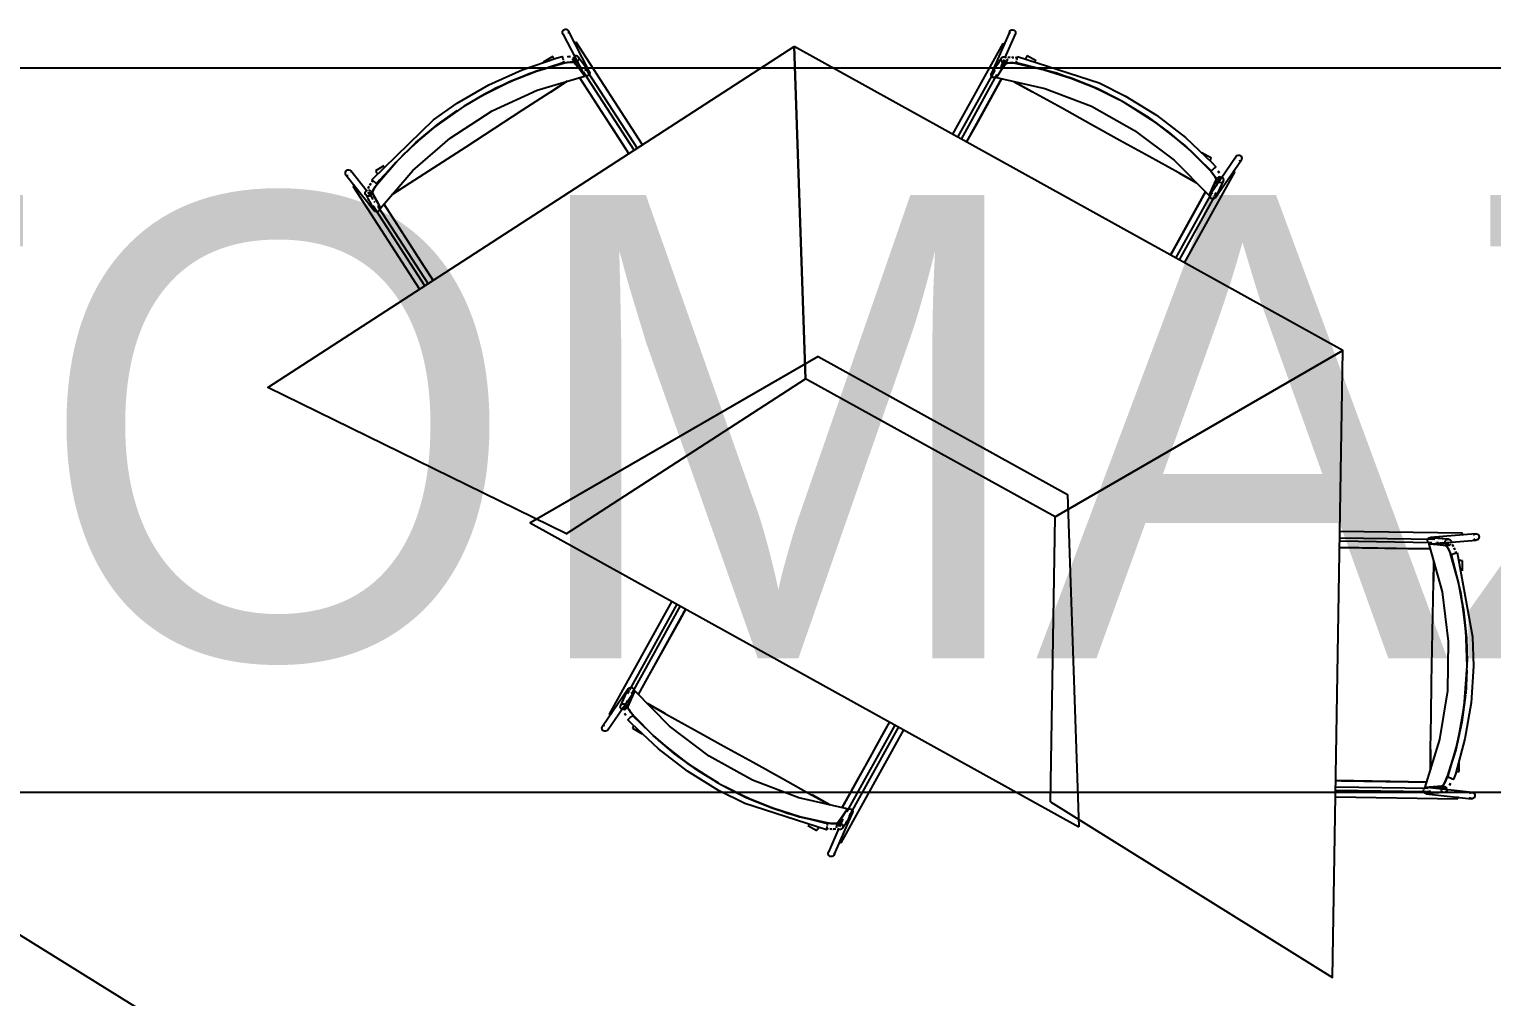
# Model space of a CAD drawing. Header units: metres. Extents: x 2.5 to 42.6, y 0.9 to 31.9.
# Drawn here: x 24.805 to 25.815, y 22.809 to 23.477 of the extents above; entities that cross this region are included whole.
import ezdxf

# ---------------------------------------------------------------- set-up
doc = ezdxf.new("R2010")
doc.units = ezdxf.units.M
for name, color, linetype in [('ARREDI', 9, 'Continuous'), ('PARETI_STRUTTURE', 7, 'Continuous'), ('PORTE_SCALE', 2, 'Continuous'), ('WAYFINDING_RIQUADRI', 7, 'Continuous'), ('WAYFINDING_TESTI', 7, 'Continuous')]:
    doc.layers.add(name, color=color, linetype=linetype)

msp = doc.modelspace()

# ---------------------------------------------------------------- linework, layer by layer
at = {"layer": 'ARREDI'}
for points in [[(25.1739, 23.4728), (25.1733, 23.4733), (25.173, 23.4737), (25.173, 23.4737), (25.1729, 23.4739), (25.1728, 23.4747), (25.1729, 23.4754)], [(25.1729, 23.4754), (25.1733, 23.4761), (25.1739, 23.4765), (25.1746, 23.4768), (25.1753, 23.4768), (25.176, 23.4766), (25.1766, 23.4761), (25.1769, 23.4757), (25.1769, 23.4757), (25.177, 23.4755), (25.1771, 23.4747), (25.177, 23.474)], [(25.4817, 23.4735), (25.4815, 23.4743), (25.4816, 23.475), (25.4817, 23.4752), (25.4817, 23.4752), (25.4819, 23.4757), (25.4825, 23.4762), (25.4832, 23.4765), (25.4839, 23.4765), (25.4846, 23.4763), (25.4852, 23.4758), (25.4856, 23.4752)], [(25.4856, 23.4752), (25.4858, 23.4745), (25.4857, 23.4737), (25.4856, 23.4735), (25.4856, 23.4735), (25.4854, 23.4731), (25.4849, 23.4726)], [(25.1756, 23.1284), (24.9694, 23.2295), (25.3329, 23.4649)], [(25.1815, 23.4673), (25.1809, 23.467)], [(25.1821, 23.4678), (25.1819, 23.4676), (25.1815, 23.4673)], [(25.1822, 23.4678), (25.1822, 23.4678)], [(25.513, 23.14), (25.7117, 23.2549), (25.3329, 23.4649)], [(25.4769, 23.467), (25.4769, 23.467)], [(25.4777, 23.4666), (25.4772, 23.4668), (25.477, 23.467)], [(25.4782, 23.4662), (25.4777, 23.4666)], [(25.1735, 23.4534), (25.1549, 23.4478), (25.1368, 23.4407), (25.1195, 23.4323)], [(25.1196, 23.4323), (25.1368, 23.4407), (25.155, 23.4478), (25.1736, 23.4534)], [(25.1672, 23.4563), (25.1668, 23.4569), (25.1665, 23.4574), (25.1662, 23.4579), (25.1661, 23.4581)], [(25.1728, 23.4578), (25.1727, 23.458), (25.1727, 23.458), (25.1727, 23.458), (25.1728, 23.4577), (25.1729, 23.4572), (25.1731, 23.4566), (25.1733, 23.4558)], [(25.1734, 23.4551), (25.1736, 23.4545), (25.1737, 23.4541), (25.1737, 23.4538)], [(25.1808, 23.4539), (25.18, 23.4542), (25.1783, 23.4542), (25.176, 23.4539), (25.1736, 23.4534)], [(25.1736, 23.4534), (25.1761, 23.4539), (25.1784, 23.4542), (25.18, 23.4542), (25.1809, 23.4539)], [(25.1763, 23.4578), (25.1775, 23.458), (25.1784, 23.458)], [(25.1776, 23.458), (25.1763, 23.4578)], [(25.1841, 23.4558), (25.1837, 23.4552), (25.1831, 23.4547), (25.1825, 23.4544), (25.1817, 23.4544), (25.181, 23.4546), (25.181, 23.4546), (25.1804, 23.4551), (25.1804, 23.4552), (25.1801, 23.4557), (25.1799, 23.4564)], [(25.18, 23.4576), (25.1837, 23.453), (25.1846, 23.4518)], [(25.1875, 23.4475), (25.1881, 23.4445), (25.1845, 23.4492), (25.1808, 23.4539)], [(25.181, 23.4583), (25.1817, 23.4586), (25.1824, 23.4586), (25.1831, 23.4584), (25.1832, 23.4583), (25.1837, 23.4579), (25.1838, 23.4578), (25.1841, 23.4573), (25.1842, 23.4566), (25.1841, 23.4558)], [(25.4864, 23.4532), (25.484, 23.4536), (25.4817, 23.4537), (25.48, 23.4535), (25.4792, 23.4532), (25.4759, 23.4483), (25.4726, 23.4434), (25.506, 23.4358), (25.5381, 23.4236), (25.568, 23.407), (25.5953, 23.3863), (25.6194, 23.362), (25.6218, 23.3674), (25.6242, 23.3728)], [(25.4755, 23.4507), (25.4764, 23.4521), (25.4789, 23.4557)], [(25.4758, 23.4549), (25.4757, 23.4556), (25.4758, 23.4564), (25.476, 23.4569), (25.4761, 23.457), (25.4766, 23.4575), (25.4766, 23.4575), (25.4773, 23.4578), (25.478, 23.4578), (25.4788, 23.4576), (25.4793, 23.4571)], [(25.4798, 23.4565), (25.4799, 23.4558), (25.4799, 23.4551), (25.4796, 23.4545), (25.4795, 23.4544), (25.479, 23.4539), (25.4783, 23.4536), (25.4776, 23.4536), (25.4769, 23.4538), (25.4763, 23.4543), (25.4758, 23.4549)], [(25.4792, 23.4532), (25.48, 23.4535), (25.4816, 23.4537), (25.4839, 23.4536), (25.4864, 23.4532)], [(25.4821, 23.4575), (25.4805, 23.4574)], [(25.4806, 23.4574), (25.4821, 23.4575)], [(25.4844, 23.4574), (25.4832, 23.4575)], [(25.4834, 23.4574), (25.4845, 23.4574)], [(25.4858, 23.4572), (25.4869, 23.4571)], [(25.4869, 23.4571), (25.4858, 23.4572)], [(25.4863, 23.4536), (25.4863, 23.4539), (25.4864, 23.4543), (25.4865, 23.4549)], [(25.4864, 23.4532), (25.5054, 23.4489), (25.524, 23.4431), (25.5421, 23.4358), (25.557, 23.4283)], [(25.557, 23.4283), (25.5421, 23.4358), (25.5241, 23.4431), (25.5055, 23.4489), (25.4866, 23.4532)], [(25.4867, 23.4557), (25.4868, 23.4564), (25.4869, 23.4571)], [(25.487, 23.4576), (25.487, 23.4578), (25.487, 23.4579), (25.487, 23.4579)], [(25.4937, 23.4584), (25.4935, 23.4582), (25.4933, 23.4577), (25.493, 23.4572), (25.4926, 23.4565)], [(25.045, 23.3701), (25.0436, 23.3681), (25.0424, 23.3662), (25.0417, 23.3646), (25.0417, 23.3637), (25.0444, 23.3585), (25.0472, 23.3533), (25.0696, 23.3792), (25.0954, 23.4017), (25.1242, 23.4204), (25.1553, 23.4347), (25.188, 23.4445)], [(25.2187, 23.3909), (25.2165, 23.3943), (25.2083, 23.4071), (25.1999, 23.42), (25.1916, 23.4328), (25.1847, 23.4435)], [(25.1875, 23.4475), (25.1881, 23.4445)], [(25.1915, 23.4461), (25.1912, 23.4454), (25.1906, 23.4449), (25.1899, 23.4447), (25.1891, 23.4447), (25.1884, 23.4449), (25.1878, 23.4454)], [(25.1884, 23.4486), (25.1891, 23.4489), (25.1898, 23.4489), (25.1906, 23.4487), (25.1911, 23.4482), (25.1914, 23.4478), (25.1914, 23.4478), (25.1915, 23.4476), (25.1917, 23.4468), (25.1915, 23.4461)], [(25.4761, 23.4426), (25.471, 23.4334), (25.4648, 23.4222), (25.4585, 23.4109), (25.4522, 23.3995)], [(25.4691, 23.4447), (25.4689, 23.4454), (25.469, 23.4462), (25.4691, 23.4464), (25.4691, 23.4464), (25.4693, 23.4468), (25.4699, 23.4473), (25.4706, 23.4476), (25.4713, 23.4477)], [(25.4728, 23.4442), (25.4723, 23.4437), (25.4716, 23.4434), (25.4708, 23.4434), (25.4701, 23.4436), (25.4695, 23.4441), (25.4691, 23.4447)], [(25.4726, 23.4433), (25.4729, 23.4456)], [(25.1762, 23.441), (25.1641, 23.4332), (25.1448, 23.4207), (25.1255, 23.4081), (25.106, 23.3955), (25.0867, 23.383), (25.0674, 23.3705), (25.0553, 23.3627)], [(25.1645, 23.4334), (25.1762, 23.441)], [(25.4848, 23.4406), (25.4969, 23.4339)], [(25.6107, 23.3708), (25.5981, 23.3778), (25.578, 23.3889), (25.5578, 23.4001), (25.5376, 23.4113), (25.5174, 23.4225), (25.4973, 23.4337), (25.4848, 23.4406)], [(25.119, 23.432), (25.1049, 23.4237)], [(25.1049, 23.4237), (25.119, 23.432)], [(25.5758, 23.4171), (25.5619, 23.4256)], [(25.5619, 23.4256), (25.5759, 23.4171)], [(25.045, 23.3701), (25.0577, 23.3848), (25.0716, 23.3985), (25.0866, 23.411), (25.1002, 23.4206)], [(25.1002, 23.4206), (25.0866, 23.411), (25.0717, 23.3986), (25.0578, 23.3849), (25.0451, 23.3702)], [(25.6204, 23.379), (25.6067, 23.3928), (25.5919, 23.4055), (25.5764, 23.4167)], [(25.5764, 23.4167), (25.592, 23.4054), (25.6068, 23.3927), (25.6205, 23.3789)], [(25.62, 23.3859), (25.6203, 23.3866), (25.6207, 23.3871), (25.6209, 23.3876), (25.621, 23.3878)], [(25.6239, 23.3817), (25.6241, 23.3819), (25.6241, 23.3819), (25.6241, 23.3819), (25.6239, 23.3817), (25.6235, 23.3814), (25.623, 23.3809), (25.6224, 23.3804), (25.6219, 23.3799)], [(25.6377, 23.3878), (25.6379, 23.3886), (25.6381, 23.389), (25.6381, 23.389), (25.6382, 23.3892), (25.6388, 23.3897), (25.6395, 23.3899)], [(25.6395, 23.3899), (25.6403, 23.3899), (25.641, 23.3896), (25.6416, 23.3891), (25.6419, 23.3885), (25.642, 23.3877), (25.6419, 23.387), (25.6417, 23.3866), (25.6417, 23.3866), (25.6415, 23.3864), (25.6409, 23.3859), (25.6402, 23.3857)], [(25.0248, 23.3755), (25.0241, 23.3757), (25.0235, 23.3761), (25.0233, 23.3763), (25.0233, 23.3763), (25.0231, 23.3767), (25.0229, 23.3774), (25.023, 23.3782), (25.0233, 23.3788), (25.0238, 23.3794), (25.0245, 23.3797), (25.0252, 23.3798)], [(25.0252, 23.3798), (25.026, 23.3796), (25.0266, 23.3791), (25.0267, 23.379), (25.0267, 23.379), (25.027, 23.3785), (25.0272, 23.3778)], [(25.0435, 23.371), (25.043, 23.3715), (25.0424, 23.3719), (25.0418, 23.3723), (25.0414, 23.3726), (25.0412, 23.3728)], [(25.0412, 23.3728), (25.0412, 23.3728)], [(25.0412, 23.3714), (25.0418, 23.3723)], [(25.0418, 23.3723), (25.0412, 23.3714)], [(25.0438, 23.3789), (25.044, 23.3787), (25.0442, 23.3783), (25.0446, 23.3777), (25.045, 23.3771)], [(25.5985, 23.3776), (25.6107, 23.3708)], [(25.6243, 23.3728), (25.6241, 23.3737), (25.6233, 23.3752), (25.622, 23.377), (25.6205, 23.3789)], [(25.6205, 23.3789), (25.6221, 23.377), (25.6234, 23.3751), (25.6242, 23.3736), (25.6243, 23.3728)], [(25.6219, 23.3799), (25.6214, 23.3795), (25.6211, 23.3792), (25.6209, 23.379)], [(25.6272, 23.3753), (25.6248, 23.3699), (25.6242, 23.3685)], [(25.6275, 23.3708), (25.6268, 23.3709), (25.626, 23.3711), (25.6255, 23.3716), (25.6251, 23.3722), (25.625, 23.373), (25.625, 23.373), (25.6251, 23.3737), (25.6252, 23.3738), (25.6255, 23.3743), (25.6261, 23.3748), (25.6268, 23.375)], [(25.6256, 23.3787), (25.6263, 23.3776)], [(25.6263, 23.3776), (25.6256, 23.3787)], [(25.6283, 23.3747), (25.6288, 23.3742), (25.6292, 23.3736), (25.6293, 23.3729), (25.6293, 23.3728), (25.6292, 23.3722), (25.6291, 23.372), (25.6288, 23.3715), (25.6282, 23.3711), (25.6275, 23.3708)], [(25.6364, 23.3786), (25.6358, 23.3789)], [(25.6372, 23.3782), (25.6372, 23.3781), (25.6371, 23.3782), (25.6369, 23.3783), (25.6364, 23.3786)], [(25.0291, 23.3686), (25.0287, 23.3684), (25.0284, 23.3682), (25.0284, 23.3682), (25.0284, 23.3682)], [(25.0297, 23.369), (25.0291, 23.3686)], [(25.0385, 23.3616), (25.0378, 23.3617), (25.0372, 23.3622), (25.0368, 23.3626), (25.0368, 23.3628), (25.0366, 23.3634), (25.0366, 23.3635), (25.0367, 23.3642), (25.037, 23.3649), (25.0375, 23.3654), (25.0382, 23.3657)], [(25.039, 23.3658), (25.0397, 23.3656), (25.0403, 23.3652), (25.0407, 23.3647), (25.0407, 23.3646), (25.0409, 23.3639), (25.0408, 23.3631), (25.0405, 23.3625), (25.04, 23.3619), (25.0393, 23.3616), (25.0385, 23.3616)], [(25.0386, 23.3669), (25.0393, 23.3684)], [(25.0392, 23.3684), (25.0386, 23.3669)], [(25.0421, 23.3593), (25.0413, 23.3608), (25.0393, 23.3646)], [(25.0397, 23.3692), (25.0404, 23.3704)], [(25.0404, 23.3703), (25.0397, 23.3692)], [(25.0416, 23.3637), (25.0417, 23.3646), (25.0423, 23.3661), (25.0435, 23.368), (25.045, 23.3701)], [(25.0446, 23.3702), (25.0444, 23.3703), (25.044, 23.3706), (25.0435, 23.371)], [(25.0553, 23.3627), (25.067, 23.3703)], [(25.5927, 23.3209), (25.5959, 23.3266), (25.6033, 23.34), (25.6107, 23.3533), (25.6169, 23.3645)], [(25.6217, 23.3639), (25.6194, 23.362)], [(25.6194, 23.362), (25.6217, 23.3639)], [(25.6224, 23.3597), (25.6217, 23.3597), (25.621, 23.36), (25.6204, 23.3605), (25.62, 23.3611), (25.6199, 23.3619)], [(25.6232, 23.3637), (25.6238, 23.3632), (25.6241, 23.3625), (25.6242, 23.3618), (25.6241, 23.361), (25.6239, 23.3606), (25.6239, 23.3606), (25.6237, 23.3604), (25.6231, 23.3599), (25.6224, 23.3597)], [(25.0444, 23.3508), (25.0437, 23.351), (25.043, 23.3514), (25.0429, 23.3516), (25.0429, 23.3516), (25.0426, 23.352), (25.0424, 23.3527), (25.0425, 23.3535), (25.0428, 23.3541), (25.0433, 23.3547)], [(25.0433, 23.3571), (25.0428, 23.3579)], [(25.0465, 23.3538), (25.0467, 23.3531), (25.0467, 23.3524), (25.0463, 23.3517), (25.0458, 23.3512), (25.0451, 23.3508), (25.0444, 23.3508)], [(25.0472, 23.3533), (25.0454, 23.3546)], [(25.0495, 23.356), (25.0552, 23.3472), (25.0622, 23.3364), (25.0692, 23.3255), (25.0763, 23.3147), (25.0833, 23.3038)], [(25.3494, 23.2509), (25.1506, 23.136), (25.5294, 22.9261)], [(25.7117, 23.2549), (25.513, 23.14), (25.3408, 23.2355)], [(25.3494, 23.2509), (25.5216, 23.1555)], [(25.5098, 22.9432), (25.7047, 22.8219), (25.7117, 23.2549)], [(25.1755, 23.1284), (25.3408, 23.2354)], [(25.5216, 23.1555), (25.5294, 22.926)], [(25.5098, 22.9432), (25.513, 23.14)], [(25.7864, 23.1138), (25.7856, 23.1161), (25.7846, 23.1182), (25.7837, 23.1196), (25.783, 23.1201), (25.7771, 23.1207), (25.7712, 23.1213), (25.7803, 23.0883), (25.7846, 23.0543), (25.784, 23.02), (25.7786, 22.9862), (25.7685, 22.9535), (25.7744, 22.9539), (25.7803, 22.9543)], [(25.7721, 23.1216), (25.7713, 23.1218), (25.7708, 23.1223), (25.7704, 23.1229), (25.7702, 23.1237), (25.7703, 23.1244), (25.7707, 23.1251)], [(25.7707, 23.1251), (25.7713, 23.1256), (25.772, 23.1258), (25.7722, 23.1259), (25.7727, 23.1258), (25.7734, 23.1256), (25.774, 23.1251), (25.7744, 23.1245)], [(25.7712, 23.1213), (25.7734, 23.1221)], [(25.7765, 23.1225), (25.7775, 23.1224)], [(25.7791, 23.1222), (25.7807, 23.1221), (25.785, 23.1216)], [(25.7862, 23.1212), (25.7856, 23.1207), (25.7849, 23.1204), (25.7843, 23.1204), (25.7842, 23.1204), (25.7835, 23.1207), (25.7835, 23.1207), (25.7829, 23.1211), (25.7826, 23.1218), (25.7824, 23.1225), (25.7825, 23.1233), (25.7829, 23.1239)], [(25.7829, 23.1239), (25.7835, 23.1244), (25.7842, 23.1247), (25.7847, 23.1247), (25.7849, 23.1247), (25.7855, 23.1245), (25.7856, 23.1245), (25.7861, 23.124), (25.7865, 23.1234), (25.7866, 23.1226), (25.7865, 23.1219)], [(25.783, 23.1201), (25.7837, 23.1196), (25.7846, 23.1182), (25.7855, 23.1162), (25.7864, 23.1138)], [(25.7873, 23.1209), (25.7882, 23.1195)], [(25.7882, 23.1196), (25.7873, 23.1209)], [(25.794, 23.1278), (25.7941, 23.1283), (25.7941, 23.1286), (25.7941, 23.1287), (25.7941, 23.1286)], [(25.794, 23.1271), (25.7941, 23.1278)], [(25.8021, 23.1275), (25.8026, 23.128), (25.8033, 23.1283), (25.8036, 23.1283), (25.8041, 23.1283), (25.8048, 23.1281), (25.8054, 23.1276), (25.8058, 23.127), (25.8059, 23.1262), (25.8058, 23.1255), (25.8054, 23.1248)], [(25.8054, 23.1248), (25.8049, 23.1243), (25.8042, 23.1241), (25.8039, 23.124), (25.8034, 23.124), (25.8027, 23.1243), (25.8022, 23.1248)], [(25.7721, 23.1179), (25.7617, 23.1181), (25.7488, 23.1183), (25.7359, 23.1185), (25.7229, 23.1187), (25.71, 23.1189)], [(25.7722, 22.9654), (25.7724, 22.9797), (25.7728, 23.0027), (25.7731, 23.0258), (25.7735, 23.0489), (25.7739, 23.072), (25.7743, 23.095), (25.7745, 23.1093)], [(25.7745, 23.1093), (25.7743, 23.0954)], [(25.7864, 23.1138), (25.7915, 23.095), (25.7951, 23.0758), (25.7972, 23.0565), (25.7976, 23.0398)], [(25.7976, 23.0398), (25.7972, 23.0564), (25.7952, 23.0758), (25.7916, 23.0949), (25.7864, 23.1136)], [(25.7867, 23.1141), (25.7869, 23.1142), (25.7874, 23.1143), (25.788, 23.1145)], [(25.788, 23.1145), (25.7887, 23.1147), (25.7894, 23.115), (25.79, 23.1152), (25.7905, 23.1153), (25.7907, 23.1154)], [(25.7892, 23.1175), (25.7886, 23.1187)], [(25.7887, 23.1185), (25.7892, 23.1174)], [(25.7896, 23.1162), (25.79, 23.1152)], [(25.79, 23.1152), (25.7896, 23.1162)], [(25.7944, 23.1098), (25.7941, 23.1098), (25.7936, 23.1098), (25.793, 23.1099), (25.7922, 23.1099)], [(25.7944, 23.1098), (25.7944, 23.1098)], [(25.258, 23.0765), (25.2537, 23.0686), (25.2463, 23.0553), (25.2388, 23.0419), (25.2314, 23.0286), (25.2252, 23.0174)], [(25.7975, 23.0342), (25.7966, 23.0178)], [(25.7966, 23.0179), (25.7975, 23.0341)], [(25.219, 23.0182), (25.2184, 23.0187), (25.2181, 23.0194), (25.2179, 23.0201), (25.2181, 23.0209), (25.2183, 23.0213), (25.2183, 23.0213), (25.2185, 23.0215), (25.219, 23.022), (25.2197, 23.0222)], [(25.3557, 22.9287), (25.3582, 22.9283), (25.3604, 22.9282), (25.3621, 22.9284), (25.3629, 22.9287), (25.3663, 22.9336), (25.3695, 22.9385), (25.3361, 22.946), (25.3041, 22.9582), (25.2741, 22.9749), (25.2468, 22.9956), (25.2228, 23.0199), (25.2203, 23.0145), (25.2179, 23.0091)], [(25.2198, 23.0222), (25.2205, 23.0222), (25.2212, 23.0219), (25.2218, 23.0214), (25.2221, 23.0207), (25.2223, 23.02)], [(25.2204, 23.018), (25.2228, 23.0199)], [(25.2228, 23.0199), (25.2204, 23.018)], [(25.2139, 23.0072), (25.2133, 23.0076), (25.213, 23.0083), (25.2128, 23.009), (25.2129, 23.0091), (25.213, 23.0097), (25.2131, 23.0099), (25.2134, 23.0103), (25.214, 23.0108), (25.2147, 23.011)], [(25.2147, 23.011), (25.2154, 23.011), (25.2161, 23.0108), (25.2167, 23.0103), (25.2171, 23.0096), (25.2172, 23.0089), (25.2172, 23.0089), (25.217, 23.0082), (25.217, 23.0081), (25.2167, 23.0076), (25.2161, 23.0071), (25.2154, 23.0069)], [(25.215, 23.0066), (25.2174, 23.012), (25.218, 23.0133)], [(25.2179, 23.0091), (25.218, 23.0082), (25.2188, 23.0067), (25.2201, 23.0048), (25.2217, 23.003)], [(25.2217, 23.003), (25.22, 23.0049), (25.2188, 23.0068), (25.218, 23.0083), (25.2179, 23.0091)], [(25.2437, 23.0043), (25.2315, 23.0111)], [(25.2315, 23.0111), (25.244, 23.0041), (25.2641, 22.993), (25.2843, 22.9818), (25.3046, 22.9706), (25.3248, 22.9594), (25.3449, 22.9482), (25.3574, 22.9413)], [(25.7965, 23.0172), (25.7939, 22.9982), (25.7897, 22.9791), (25.7839, 22.9605)], [(25.784, 22.9607), (25.7897, 22.9792), (25.7939, 22.9982), (25.7965, 23.0172)], [(25.205, 23.0037), (25.205, 23.0037), (25.205, 23.0037), (25.2053, 23.0036), (25.2057, 23.0033)], [(25.2057, 23.0033), (25.2063, 23.003)], [(25.2158, 23.0043), (25.2165, 23.0032)], [(25.2166, 23.0032), (25.2158, 23.0042)], [(25.2183, 23.0001), (25.2181, 23), (25.2181, 23), (25.2181, 23), (25.2183, 23.0002), (25.2187, 23.0005), (25.2192, 23.001), (25.2197, 23.0015), (25.2203, 23.002)], [(25.2203, 23.002), (25.2208, 23.0024), (25.2211, 23.0027), (25.2213, 23.0029)], [(25.2658, 22.9652), (25.2502, 22.9765), (25.2354, 22.9891), (25.2217, 23.003)], [(25.2218, 23.0029), (25.2355, 22.9891), (25.2503, 22.9764), (25.2658, 22.9651)], [(25.3661, 22.9393), (25.3711, 22.9484), (25.3774, 22.9597), (25.3837, 22.971), (25.39, 22.9824), (25.3962, 22.9937), (25.3989, 22.9984)], [(25.2026, 22.992), (25.2019, 22.992), (25.2012, 22.9923), (25.2006, 22.9928), (25.2002, 22.9934), (25.2001, 22.9941), (25.2003, 22.9949), (25.2005, 22.9953), (25.2005, 22.9953), (25.2007, 22.9955), (25.2012, 22.996), (25.202, 22.9962)], [(25.2044, 22.994), (25.2043, 22.9933), (25.2041, 22.9929), (25.2041, 22.9929), (25.2039, 22.9927), (25.2033, 22.9922), (25.2026, 22.992)], [(25.2222, 22.996), (25.2218, 22.9953), (25.2215, 22.9947), (25.2213, 22.9943), (25.2211, 22.9941)], [(25.7724, 22.9793), (25.7722, 22.9654)], [(25.2663, 22.9648), (25.2803, 22.9563)], [(25.2803, 22.9563), (25.2663, 22.9648)], [(25.7069, 22.9579), (25.7109, 22.9578), (25.7262, 22.9576), (25.7415, 22.9573), (25.7568, 22.9571), (25.7695, 22.9569)], [(25.7803, 22.9543), (25.781, 22.9548), (25.782, 22.9562), (25.783, 22.9583), (25.7839, 22.9605)], [(25.7839, 22.9605), (25.783, 22.9582), (25.7819, 22.9562), (25.781, 22.9548), (25.7803, 22.9543)], [(25.7855, 22.9598), (25.7849, 22.96), (25.7844, 22.9601), (25.7842, 22.9602)], [(25.788, 22.9588), (25.7882, 22.9588), (25.7883, 22.9588), (25.7882, 22.9588), (25.788, 22.9589), (25.7875, 22.959), (25.7869, 22.9593), (25.7862, 22.9595), (25.7855, 22.9598)], [(25.7899, 22.9643), (25.7906, 22.9643), (25.7913, 22.9642), (25.7918, 22.9642), (25.792, 22.9642)], [(25.2852, 22.9536), (25.3001, 22.9461), (25.3181, 22.9388), (25.3366, 22.933), (25.3556, 22.9287)], [(25.3557, 22.9287), (25.3368, 22.933), (25.3182, 22.9388), (25.3001, 22.9461), (25.2852, 22.9536)], [(25.3574, 22.9413), (25.3452, 22.948)], [(25.7679, 22.9498), (25.7675, 22.9504), (25.7674, 22.9512), (25.7676, 22.9519), (25.768, 22.9526), (25.7686, 22.953)], [(25.7717, 22.951), (25.7716, 22.9502), (25.7711, 22.9496), (25.7706, 22.9491), (25.7698, 22.9489), (25.7694, 22.9489), (25.7693, 22.9489), (25.7691, 22.949), (25.7684, 22.9493), (25.7679, 22.9498)], [(25.7706, 22.9527), (25.7685, 22.9535)], [(25.7685, 22.9535), (25.7706, 22.9527)], [(25.7839, 22.9529), (25.778, 22.9524), (25.7765, 22.9524)], [(25.7801, 22.9505), (25.7798, 22.9512), (25.7797, 22.952), (25.7798, 22.9527), (25.7802, 22.9533), (25.7808, 22.9538), (25.7808, 22.9538), (25.7815, 22.954), (25.7816, 22.954), (25.7822, 22.9539), (25.7829, 22.9536)], [(25.7799, 22.9524), (25.7799, 22.9524)], [(25.7839, 22.9517), (25.7837, 22.951), (25.7833, 22.9503), (25.7828, 22.9499), (25.7827, 22.9499), (25.7821, 22.9497), (25.7819, 22.9497), (25.7813, 22.9497), (25.7807, 22.95), (25.7801, 22.9505)], [(25.7861, 22.9559), (25.7855, 22.9548)], [(25.7855, 22.9547), (25.7861, 22.9559)], [(25.8026, 22.9489), (25.8029, 22.9482), (25.803, 22.9475), (25.8028, 22.9467), (25.8024, 22.9461), (25.8018, 22.9457), (25.8011, 22.9454), (25.8006, 22.9454), (25.8004, 22.9455), (25.7997, 22.9458), (25.7992, 22.9463)], [(25.7993, 22.9491), (25.7999, 22.9495), (25.8006, 22.9497), (25.8011, 22.9497), (25.8014, 22.9497), (25.8021, 22.9494), (25.8026, 22.9489)], [(25.3695, 22.9385), (25.3692, 22.9363)], [(25.3694, 22.9377), (25.3699, 22.9382), (25.3706, 22.9385), (25.3713, 22.9385), (25.3721, 22.9383), (25.3727, 22.9378), (25.3731, 22.9372)], [(25.3731, 22.9372), (25.3733, 22.9365), (25.3732, 22.9357), (25.3731, 22.9355), (25.3731, 22.9355), (25.3728, 22.9351), (25.3723, 22.9346), (25.3716, 22.9343), (25.3708, 22.9342)], [(25.7911, 22.9463), (25.7911, 22.947)], [(25.7911, 22.9454), (25.7911, 22.9454), (25.7911, 22.9455), (25.7911, 22.9458), (25.7911, 22.9463)], [(25.3559, 22.9283), (25.3558, 22.928), (25.3557, 22.9276), (25.3556, 22.9269)], [(25.363, 22.9287), (25.3622, 22.9283), (25.3605, 22.9282), (25.3583, 22.9283), (25.3557, 22.9287)], [(25.3624, 22.9254), (25.3622, 22.9261), (25.3623, 22.9268), (25.3625, 22.9274), (25.3626, 22.9275), (25.3632, 22.928), (25.3639, 22.9283), (25.3646, 22.9283), (25.3653, 22.9281), (25.3659, 22.9276), (25.3663, 22.927)], [(25.3666, 22.9312), (25.3657, 22.9298), (25.3633, 22.9262)], [(25.3485, 22.9235), (25.3486, 22.9237), (25.3489, 22.9241), (25.3492, 22.9247), (25.3496, 22.9254)], [(25.3552, 22.9243), (25.3551, 22.9241), (25.3551, 22.924), (25.3551, 22.924)], [(25.3555, 22.9262), (25.3554, 22.9255), (25.3553, 22.9248)], [(25.3564, 22.9247), (25.3553, 22.9248)], [(25.3553, 22.9248), (25.3563, 22.9247)], [(25.3588, 22.9244), (25.3576, 22.9245)], [(25.3577, 22.9245), (25.359, 22.9244)], [(25.3616, 22.9245), (25.3599, 22.9244)], [(25.36, 22.9244), (25.3616, 22.9245)], [(25.3663, 22.927), (25.3665, 22.9263), (25.3664, 22.9255), (25.3662, 22.925), (25.3661, 22.9249), (25.3656, 22.9244), (25.3656, 22.9244), (25.3649, 22.9241), (25.3641, 22.9241), (25.3634, 22.9243), (25.3628, 22.9247)], [(25.3565, 22.9067), (25.3563, 22.9074), (25.3564, 22.9081), (25.3565, 22.9084), (25.3565, 22.9084), (25.3568, 22.9088), (25.3573, 22.9093)], [(25.3605, 22.9083), (25.3607, 22.9076), (25.3606, 22.9069), (25.3605, 22.9066), (25.3605, 22.9066), (25.3602, 22.9062), (25.3597, 22.9057), (25.359, 22.9054), (25.3583, 22.9054), (25.3575, 22.9056), (25.3569, 22.9061), (25.3565, 22.9067)], [(25.3639, 22.9156), (25.3645, 22.9153)], [(25.3645, 22.9153), (25.365, 22.9151), (25.3652, 22.9149)], [(25.3653, 22.9149), (25.3652, 22.9149)], [(24.9645, 22.7477), (24.7696, 22.869), (24.7626, 22.4359)]]:
    msp.add_lwpolyline(points, dxfattribs=at)
msp.add_lwpolyline([(25.3329, 23.4649), (25.3408, 23.2354)], close=True, dxfattribs=at)
at = {"layer": 'PARETI_STRUTTURE'}
for points in [[(25.173, 23.4737), (25.1876, 23.4458)], [(25.1914, 23.4478), (25.1769, 23.4757)], [(25.4817, 23.4752), (25.4691, 23.4464)], [(25.4784, 23.4568), (25.4856, 23.4735)], [(25.2281, 23.397), (25.1822, 23.4678)], [(25.4769, 23.467), (25.4422, 23.4043)], [(25.1002, 23.4258), (25.1221, 23.4385), (25.1451, 23.4489), (25.1691, 23.457), (25.1727, 23.458)], [(25.1737, 23.4538), (25.1498, 23.4461), (25.1269, 23.4361), (25.105, 23.4237), (25.1026, 23.4222)], [(25.1661, 23.4581), (25.1596, 23.454)], [(25.1873, 23.4458), (25.1873, 23.4459), (25.1872, 23.446), (25.1871, 23.4461), (25.187, 23.4462), (25.1869, 23.4463), (25.1869, 23.4464), (25.1868, 23.4465), (25.1867, 23.4466), (25.1866, 23.4467), (25.1866, 23.4468), (25.1865, 23.4469), (25.1864, 23.447), (25.1863, 23.4472), (25.1862, 23.4473), (25.1862, 23.4474), (25.1861, 23.4475), (25.186, 23.4476), (25.1859, 23.4477), (25.1859, 23.4478), (25.1858, 23.4479), (25.1857, 23.448), (25.1856, 23.4481), (25.1855, 23.4482), (25.1855, 23.4483), (25.1854, 23.4484), (25.1853, 23.4485), (25.1852, 23.4486), (25.1851, 23.4487), (25.1851, 23.4488), (25.185, 23.4489), (25.1849, 23.449), (25.1848, 23.4492), (25.1848, 23.4493), (25.1847, 23.4494), (25.1846, 23.4495), (25.1845, 23.4496), (25.1844, 23.4497), (25.1844, 23.4498), (25.1843, 23.4499), (25.1842, 23.45), (25.1841, 23.4501), (25.184, 23.4502), (25.184, 23.4503), (25.1839, 23.4504), (25.1838, 23.4505), (25.1837, 23.4506), (25.1837, 23.4507), (25.1836, 23.4508), (25.1835, 23.4509), (25.1834, 23.451), (25.1834, 23.4512), (25.1833, 23.4513), (25.1832, 23.4514), (25.1831, 23.4515), (25.183, 23.4516), (25.1829, 23.4517), (25.1829, 23.4518), (25.1828, 23.4519), (25.1827, 23.452), (25.1826, 23.4521), (25.1826, 23.4522), (25.1825, 23.4523), (25.1824, 23.4524), (25.1823, 23.4525), (25.1823, 23.4526), (25.1822, 23.4527), (25.1821, 23.4528), (25.182, 23.4529), (25.1819, 23.453), (25.1819, 23.4532), (25.1818, 23.4533), (25.1817, 23.4534), (25.1816, 23.4535), (25.1815, 23.4536), (25.1815, 23.4537), (25.1814, 23.4538), (25.1813, 23.4539), (25.1812, 23.454), (25.1812, 23.4541), (25.1811, 23.4542), (25.181, 23.4543), (25.1809, 23.4544), (25.1808, 23.4545), (25.1808, 23.4546), (25.1807, 23.4547), (25.1806, 23.4548), (25.1805, 23.4549), (25.1804, 23.455), (25.1804, 23.4551), (25.1804, 23.4552)], [(25.1832, 23.4537), (25.1827, 23.4546)], [(25.1838, 23.4578), (25.1908, 23.4484)], [(25.4796, 23.4545), (25.4733, 23.4447)], [(25.476, 23.4515), (25.478, 23.4559)], [(25.4774, 23.4537), (25.4769, 23.4528)], [(25.5595, 23.4269), (25.537, 23.438), (25.5135, 23.4467), (25.4892, 23.453), (25.4863, 23.4536)], [(25.487, 23.4579), (25.5435, 23.4398), (25.5616, 23.4307)], [(25.4999, 23.455), (25.4937, 23.4584)], [(25.1847, 23.4435), (25.2187, 23.3909)], [(25.2223, 23.3933), (25.1876, 23.447)], [(25.1887, 23.4499), (25.1903, 23.4474)], [(25.1904, 23.4472), (25.2244, 23.3946)], [(25.446, 23.4022), (25.4717, 23.4486)], [(25.4727, 23.4453), (25.4481, 23.401)], [(25.4519, 23.3989), (25.4761, 23.4426)], [(25.4731, 23.4447), (25.4735, 23.4456)], [(25.0412, 23.3728), (25.0837, 23.4142), (25.1002, 23.4258)], [(25.1026, 23.4222), (25.0822, 23.4075), (25.0635, 23.3909), (25.0465, 23.3725), (25.0446, 23.3702)], [(25.6209, 23.379), (25.6028, 23.3965), (25.5831, 23.412), (25.562, 23.4255), (25.5595, 23.4269)], [(25.5616, 23.4307), (25.583, 23.4174), (25.6031, 23.402), (25.6215, 23.3846), (25.6241, 23.3819)], [(25.0494, 23.3825), (25.0438, 23.379)], [(25.621, 23.3878), (25.6144, 23.3915)], [(25.6381, 23.389), (25.6203, 23.363)], [(25.6239, 23.3606), (25.6417, 23.3866)], [(25.0233, 23.3763), (25.0429, 23.3516)], [(25.038, 23.3647), (25.0267, 23.379)], [(25.6025, 23.3155), (25.6372, 23.3782)], [(25.6202, 23.3632), (25.6202, 23.3634), (25.6203, 23.3635), (25.6203, 23.3636), (25.6204, 23.3637), (25.6205, 23.3638), (25.6205, 23.364), (25.6206, 23.3641), (25.6206, 23.3642), (25.6207, 23.3643), (25.6207, 23.3644), (25.6208, 23.3646), (25.6208, 23.3647), (25.6209, 23.3648), (25.621, 23.3649), (25.621, 23.365), (25.6211, 23.3651), (25.6211, 23.3653), (25.6212, 23.3654), (25.6212, 23.3655), (25.6213, 23.3656), (25.6214, 23.3657), (25.6214, 23.3659), (25.6215, 23.366), (25.6215, 23.3661), (25.6216, 23.3662), (25.6216, 23.3663), (25.6217, 23.3665), (25.6217, 23.3666), (25.6218, 23.3667), (25.6219, 23.3668), (25.6219, 23.3669), (25.622, 23.367), (25.622, 23.3672), (25.6221, 23.3673), (25.6221, 23.3674), (25.6222, 23.3675), (25.6222, 23.3676), (25.6223, 23.3677), (25.6224, 23.3679), (25.6224, 23.368), (25.6225, 23.3681), (25.6225, 23.3682), (25.6226, 23.3683), (25.6227, 23.3685), (25.6227, 23.3686), (25.6228, 23.3687), (25.6228, 23.3688), (25.6229, 23.3689), (25.6229, 23.3691), (25.623, 23.3692), (25.623, 23.3693), (25.6231, 23.3694), (25.6232, 23.3695), (25.6232, 23.3696), (25.6233, 23.3698), (25.6233, 23.3699), (25.6234, 23.37), (25.6234, 23.3701), (25.6235, 23.3702), (25.6235, 23.3704), (25.6236, 23.3705), (25.6237, 23.3706), (25.6237, 23.3707), (25.6238, 23.3708), (25.6238, 23.371), (25.6239, 23.3711), (25.6239, 23.3712), (25.624, 23.3713), (25.624, 23.3714), (25.6241, 23.3716), (25.6242, 23.3717), (25.6242, 23.3718), (25.6243, 23.3719), (25.6243, 23.372), (25.6244, 23.3721), (25.6244, 23.3723), (25.6245, 23.3724), (25.6246, 23.3725), (25.6246, 23.3726), (25.6247, 23.3727), (25.6247, 23.3729), (25.6248, 23.373), (25.6248, 23.3731), (25.6249, 23.3732), (25.6249, 23.3733), (25.625, 23.3734), (25.6251, 23.3736), (25.6251, 23.3737), (25.6252, 23.3738), (25.6252, 23.3738)], [(25.6291, 23.372), (25.6241, 23.3614)], [(25.6252, 23.3706), (25.6257, 23.3715)], [(25.0284, 23.3682), (25.0742, 23.2974)], [(25.0417, 23.3601), (25.0385, 23.3641)], [(25.0403, 23.3623), (25.0413, 23.3608)], [(25.0407, 23.3647), (25.0464, 23.3545)], [(25.6169, 23.3645), (25.5927, 23.3209)], [(25.5965, 23.3188), (25.6213, 23.3636)], [(25.6244, 23.364), (25.623, 23.3614)], [(25.0779, 23.2997), (25.0421, 23.3549)], [(25.0455, 23.3542), (25.08, 23.3011)], [(25.0463, 23.3543), (25.0456, 23.3551)], [(25.0836, 23.3034), (25.0496, 23.356)], [(25.6229, 23.3612), (25.5987, 23.3176)], [(25.7941, 23.1287), (25.7097, 23.13)], [(25.7096, 23.1257), (25.7754, 23.1246)], [(25.7729, 23.1222), (25.7096, 23.1232)], [(25.8036, 23.1283), (25.7722, 23.1259)], [(25.7725, 23.1215), (25.8039, 23.124)], [(25.7843, 23.1204), (25.7727, 23.1213)], [(25.7826, 23.122), (25.7807, 23.1221)], [(25.7095, 23.1189), (25.7721, 23.1179)], [(25.7976, 23.037), (25.7967, 23.062), (25.7934, 23.0869), (25.7875, 23.1112), (25.7867, 23.1141)], [(25.7908, 23.1154), (25.8014, 23.0571), (25.8019, 23.0369)], [(25.7943, 23.1027), (25.7944, 23.1098)], [(25.2483, 23.0819), (25.205, 23.0037)], [(25.2193, 23.0206), (25.2521, 23.0798)], [(25.2542, 23.0786), (25.2208, 23.0183)], [(25.2253, 23.0174), (25.258, 23.0765)], [(25.7842, 22.9602), (25.7911, 22.9844), (25.7956, 23.0091), (25.7975, 23.0341), (25.7976, 23.037)], [(25.8019, 23.0369), (25.8003, 23.0117), (25.7961, 22.9867), (25.7895, 22.9623), (25.7883, 22.9588)], [(25.2183, 23.0213), (25.2005, 22.9953)], [(25.2041, 22.9929), (25.2219, 23.0188)], [(25.2131, 23.0099), (25.2181, 23.0205)], [(25.222, 23.0186), (25.2219, 23.0185), (25.2219, 23.0184), (25.2218, 23.0183), (25.2218, 23.0182), (25.2217, 23.018), (25.2217, 23.0179), (25.2216, 23.0178), (25.2215, 23.0177), (25.2215, 23.0176), (25.2214, 23.0175), (25.2214, 23.0173), (25.2213, 23.0172), (25.2213, 23.0171), (25.2212, 23.017), (25.2211, 23.0169), (25.2211, 23.0167), (25.221, 23.0166), (25.221, 23.0165), (25.2209, 23.0164), (25.2209, 23.0163), (25.2208, 23.0161), (25.2208, 23.016), (25.2207, 23.0159), (25.2206, 23.0158), (25.2206, 23.0157), (25.2205, 23.0156), (25.2205, 23.0154), (25.2204, 23.0153), (25.2204, 23.0152), (25.2203, 23.0151), (25.2203, 23.015), (25.2202, 23.0148), (25.2201, 23.0147), (25.2201, 23.0146), (25.22, 23.0145), (25.22, 23.0144), (25.2199, 23.0142), (25.2199, 23.0141), (25.2198, 23.014), (25.2198, 23.0139), (25.2197, 23.0138), (25.2196, 23.0136), (25.2196, 23.0135), (25.2195, 23.0134), (25.2195, 23.0133), (25.2194, 23.0132), (25.2193, 23.0131), (25.2193, 23.0129), (25.2192, 23.0128), (25.2192, 23.0127), (25.2191, 23.0126), (25.2191, 23.0125), (25.219, 23.0123), (25.219, 23.0122), (25.2189, 23.0121), (25.2188, 23.012), (25.2188, 23.0119), (25.2187, 23.0118), (25.2187, 23.0116), (25.2186, 23.0115), (25.2186, 23.0114), (25.2185, 23.0113), (25.2185, 23.0112), (25.2184, 23.011), (25.2183, 23.0109), (25.2183, 23.0108), (25.2182, 23.0107), (25.2182, 23.0106), (25.2181, 23.0105), (25.2181, 23.0103), (25.218, 23.0102), (25.218, 23.0101), (25.2179, 23.01), (25.2178, 23.0099), (25.2178, 23.0097), (25.2177, 23.0096), (25.2177, 23.0095), (25.2176, 23.0094), (25.2176, 23.0093), (25.2175, 23.0091), (25.2174, 23.009), (25.2174, 23.0089), (25.2173, 23.0088), (25.2173, 23.0087), (25.2172, 23.0086), (25.2172, 23.0084), (25.2171, 23.0083), (25.2171, 23.0082), (25.217, 23.0081), (25.217, 23.0081)], [(25.2178, 23.0179), (25.2192, 23.0204)], [(25.217, 23.0113), (25.2164, 23.0104)], [(25.2806, 22.9512), (25.2591, 22.9645), (25.2391, 22.9799), (25.2207, 22.9972), (25.2181, 23)], [(25.2213, 23.0029), (25.2393, 22.9854), (25.259, 22.9699), (25.2802, 22.9564), (25.2827, 22.9549)], [(25.3988, 22.9984), (25.3661, 22.9393)], [(25.2211, 22.9941), (25.2278, 22.9903)], [(25.3653, 22.9149), (25.4086, 22.993)], [(25.3695, 22.9366), (25.4026, 22.9963)], [(25.4048, 22.9951), (25.3705, 22.9332)], [(25.7921, 22.9642), (25.7922, 22.9719)], [(25.7695, 22.9569), (25.7069, 22.9579)], [(25.3551, 22.924), (25.2987, 22.9421), (25.2806, 22.9512)], [(25.2827, 22.9549), (25.3052, 22.9439), (25.3287, 22.9352), (25.353, 22.9289), (25.3559, 22.9283)], [(25.7694, 22.9501), (25.7068, 22.9511)], [(25.7069, 22.9536), (25.7706, 22.9526)], [(25.7693, 22.9489), (25.8006, 22.9454)], [(25.7726, 22.9501), (25.7697, 22.9501)], [(25.8011, 22.9497), (25.7698, 22.9532)], [(25.77, 22.9534), (25.7701, 22.9534), (25.7702, 22.9534), (25.7703, 22.9534), (25.7705, 22.9535), (25.7706, 22.9535), (25.7707, 22.9535), (25.7709, 22.9535), (25.771, 22.9535), (25.7711, 22.9535), (25.7713, 22.9535), (25.7714, 22.9535), (25.7715, 22.9535), (25.7717, 22.9535), (25.7718, 22.9535), (25.7719, 22.9535), (25.7721, 22.9535), (25.7722, 22.9535), (25.7723, 22.9535), (25.7724, 22.9535), (25.7726, 22.9535), (25.7727, 22.9536), (25.7728, 22.9536), (25.773, 22.9536), (25.7731, 22.9536), (25.7732, 22.9536), (25.7734, 22.9536), (25.7735, 22.9536), (25.7736, 22.9536), (25.7738, 22.9536), (25.7739, 22.9536), (25.774, 22.9536), (25.7742, 22.9536), (25.7743, 22.9536), (25.7744, 22.9536), (25.7745, 22.9536), (25.7747, 22.9536), (25.7748, 22.9537), (25.7749, 22.9537), (25.7751, 22.9537), (25.7752, 22.9537), (25.7753, 22.9537), (25.7755, 22.9537), (25.7756, 22.9537), (25.7757, 22.9537), (25.7758, 22.9537), (25.776, 22.9537), (25.7761, 22.9537), (25.7762, 22.9537), (25.7764, 22.9537), (25.7765, 22.9537), (25.7766, 22.9537), (25.7768, 22.9538), (25.7769, 22.9538), (25.777, 22.9538), (25.7772, 22.9538), (25.7773, 22.9538), (25.7774, 22.9538), (25.7776, 22.9538), (25.7777, 22.9538), (25.7778, 22.9538), (25.7779, 22.9538), (25.7781, 22.9538), (25.7782, 22.9538), (25.7783, 22.9538), (25.7785, 22.9538), (25.7786, 22.9538), (25.7787, 22.9539), (25.7789, 22.9539), (25.779, 22.9539), (25.7791, 22.9539), (25.7793, 22.9539), (25.7794, 22.9539), (25.7795, 22.9539), (25.7797, 22.9539), (25.7798, 22.9539), (25.7799, 22.9539), (25.78, 22.9539), (25.7802, 22.9539), (25.7803, 22.9539), (25.7804, 22.9539), (25.7806, 22.9539), (25.7807, 22.954), (25.7808, 22.954), (25.781, 22.954), (25.7811, 22.954), (25.7812, 22.954), (25.7814, 22.954), (25.7815, 22.954), (25.7816, 22.954), (25.7817, 22.954)], [(25.7819, 22.9497), (25.7702, 22.9491)], [(25.778, 22.9524), (25.7799, 22.9524)], [(25.3626, 22.9274), (25.3689, 22.9372)], [(25.3691, 22.9372), (25.3687, 22.9362)], [(25.7068, 22.9468), (25.7911, 22.9454)], [(25.3605, 22.9066), (25.3731, 22.9355)], [(25.3661, 22.9304), (25.3642, 22.926)], [(25.3648, 22.9281), (25.3653, 22.929)], [(25.3423, 22.9269), (25.3485, 22.9235)], [(25.3638, 22.9251), (25.3565, 22.9084)]]:
    msp.add_lwpolyline(points, dxfattribs=at)
at = {"layer": 'PORTE_SCALE'}
for centre, radius, start, end in [((18.3636, 28.0186), 8.4496, 327.24518, 327.32499), ((34.4196, 28.5995), 10.7452, 209.16788, 209.23057), ((25.9344, 25.0557), 1.9367, 265.2197, 265.5677), ((32.4786, 18.3633), 8.4496, 147.24518, 147.32499)]:
    msp.add_arc(centre, radius, start, end, dxfattribs=at)
at = {"layer": 'WAYFINDING_RIQUADRI'}
msp.add_lwpolyline([(23.4, 22.95), (26.6, 22.95), (26.6, 23.45), (23.4, 23.45)], close=True, dxfattribs=at)

# ---------------------------------------------------------------- texts
at = {"layer": 'WAYFINDING_TESTI', "insert": (25, 23.2), "char_height": 0.32, "attachment_point": 5}
msp.add_mtext('LAB. AUTOMAZIONE', dxfattribs=at)

doc.saveas('drawing.dxf')
